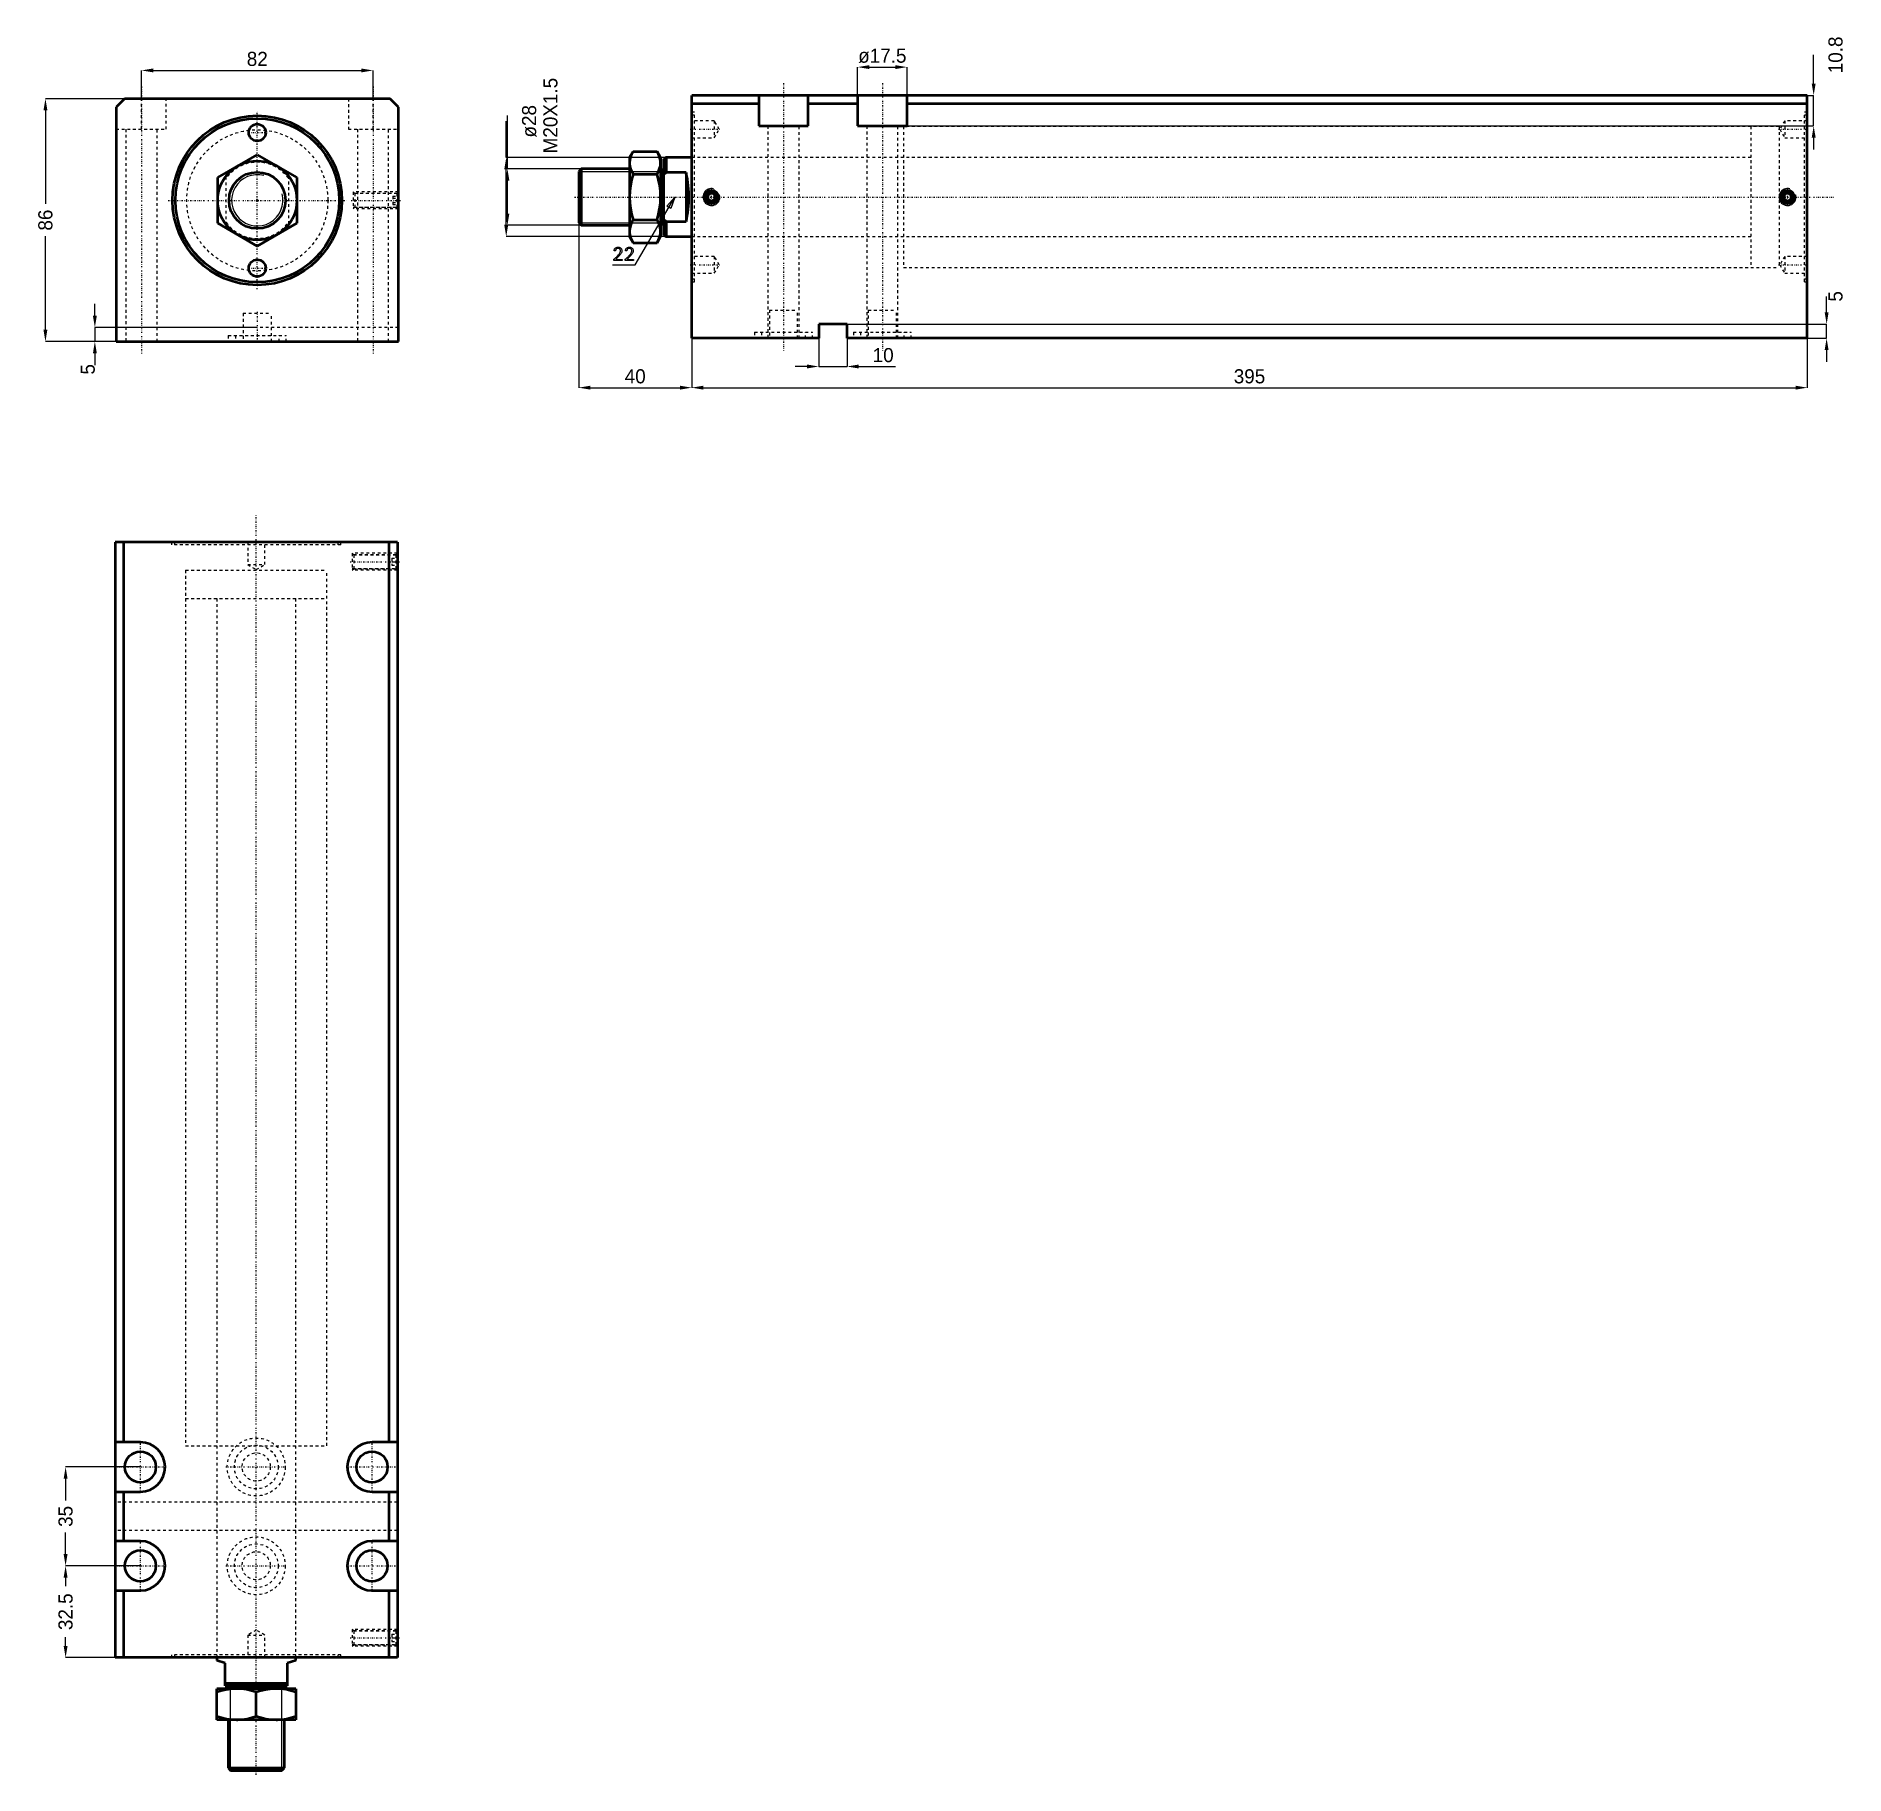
# Model space of a CAD drawing. Header units: millimetres. Extents: x -78 to 562, y -557 to 58.
import ezdxf

# ---------------------------------------------------------------- set-up
doc = ezdxf.new("R2010")
doc.units = ezdxf.units.MM
doc.linetypes.add('Center', pattern=[1.5, 0.45, -0.5, 0.05, -0.5])
doc.linetypes.add('Dashed', pattern=[2, 1, -1])
for name, color, linetype, lineweight in [('2d ConnectionPoints', 7, 'Continuous', 50), ('AM_0', 7, 'Continuous', 50), ('AM_5', 3, 'Continuous', 25), ('AM_7', 7, 'Center', 25), ('AM_9', 6, 'Dashed', 25)]:
    doc.layers.add(name, color=color, linetype=linetype, lineweight=lineweight)
doc.dimstyles.new('ISO-25', dxfattribs={"dimtxt": 2.5, "dimasz": 2.5, "dimexe": 1.25, "dimexo": 0.625, "dimtad": 1, "dimtxsty": 'Standard', "dimcen": 2.5, "dimadec": 0, "dimazin": 0, "dimtfac": 1, "dimtmove": 0, "dimatfit": 3, "dimfxl": 0, "dimarcsym": 0})

# ---------------------------------------------------------------- blocks, each defined once
blk = doc.blocks.new('1_JECX_MF_EXLA_50_300_0_rod__0_in_JECX_MF_160_EXLA_50_300_0__0')
at = {"layer": 'AM_0'}
for p, q in [((-14, 8.08), (0, 16.17)), ((0, 16.17), (14, 8.08)), ((-14, -8.08), (-14, 8.08)), ((14, 8.08), (14, -8.08)), ((0, -16.17), (-14, -8.08)), ((14, -8.08), (0, -16.17))]:
    blk.add_line(p, q, dxfattribs=at)
for radius in [14, 10]:
    blk.add_circle((0, 0), radius, dxfattribs=at)
at = {"layer": 'AM_5'}
blk.add_arc((0, 0), 9.08, 75, 15, dxfattribs=at)
at = {"layer": 'AM_9'}
for p, q in [((-11, -8.66), (-11, 8.66)), ((11, 8.66), (11, -8.66))]:
    blk.add_line(p, q, dxfattribs=at)
for start, end in [(35.43094, 144.56906), (215.43094, 324.56906)]:
    blk.add_arc((0, 0), 13.5, start, end, dxfattribs=at)
blk = doc.blocks.new('2_JECX_MF_EXLA_50_300_0_body__0_in_JECX_MF_160_EXLA_50_300_0__0')
at = {"layer": 'AM_0'}
for p, q in [((-47, 36), (-50, 33)), ((-50, 33), (-50, -50)), ((47, 36), (-47, 36)), ((50, 33), (47, 36)), ((50, -50), (50, 33)), ((-50, -50), (50, -50))]:
    blk.add_line(p, q, dxfattribs=at)
for centre, radius in [((0, 0), 30), ((0, 0), 29), ((0, 24), 3), ((0, -24), 3)]:
    blk.add_circle(centre, radius, dxfattribs=at)
at = {"layer": 'AM_5', "linetype": 'Dashed'}
for p, q in [((50, 3), (34, 3)), ((50, -3), (34, -3))]:
    blk.add_line(p, q, dxfattribs=at)
at = {"layer": 'AM_7'}
for p, q in [((-41, 40.3), (-41, -54.3)), ((41, 40.3), (41, -54.3)), ((0, -31.5), (0, 31.5)), ((-3.15, 24), (3.15, 24)), ((-31.5, 0), (31.5, 0)), ((33.2, 0), (50.8, 0)), ((-3.15, -24), (3.15, -24)), ((0, -39.5), (0, -50.5))]:
    blk.add_line(p, q, dxfattribs=at)
at = {"layer": 'AM_9'}
for p, q in [((-41, 25.2), (-41, 36)), ((-32.25, 25.2), (-32.25, 36)), ((32.25, 36), (32.25, 25.2)), ((41, 25.2), (41, 36)), ((-50, 25.2), (-32.25, 25.2)), ((-46.5, 25.2), (-46.5, -50)), ((-35.5, -50), (-35.5, 25.2)), ((32.25, 25.2), (50, 25.2)), ((35.5, 25.2), (35.5, -50)), ((46.5, -50), (46.5, 25.2)), ((34.54, 2.46), (34, 3)), ((34, 3), (34, -3)), ((49.5, 2.4), (34, 2.4)), ((49.46, 2.46), (34.54, 2.46)), ((34.54, 2.46), (34.54, -2.46)), ((48, 1.44), (50, 1.44)), ((48, 1.44), (48, -1.44)), ((48, 0.72), (50, 0.72)), ((50, 3), (49.46, 2.46)), ((49.46, 2.46), (49.46, -2.46)), ((50, 1.9), (49.5, 2.4)), ((49.5, 2.4), (49.5, -2.4)), ((34, -2.4), (49.5, -2.4)), ((34, -3), (34.54, -2.46)), ((34.54, -2.46), (49.46, -2.46)), ((48, -0.72), (50, -0.72)), ((48, -1.44), (50, -1.44)), ((49.46, -2.46), (50, -3)), ((49.5, -2.4), (50, -1.9)), ((-5, -40), (5, -40)), ((-5, -40), (-5, -50)), ((5, -50), (5, -40)), ((50, -45), (-50, -45)), ((-10.25, -47.9), (10.25, -47.9)), ((-10.25, -47.9), (-10.25, -50)), ((-7.75, -47.9), (-7.75, -50)), ((7.75, -50), (7.75, -47.9)), ((10.25, -50), (10.25, -47.9))]:
    blk.add_line(p, q, dxfattribs=at)
blk.add_circle((0, 0), 25, dxfattribs=at)
blk = doc.blocks.new('*D3')
at = {"layer": 'AM_5', "color": 0, "lineweight": -2}
for p, q in [((-41, 36), (-41, 46)), ((-36.83, 46), (36.83, 46)), ((41, 36), (41, 46))]:
    blk.add_line(p, q, dxfattribs=at)
at = {"layer": 'AM_5', "color": 0}
for points in [[(-36.83, 46.69), (-36.83, 45.31), (-41, 46)], [(36.83, 45.31), (36.83, 46.69), (41, 46)]]:
    blk.add_solid(points, dxfattribs=at)
at = {"layer": 'Defpoints', "color": 0}
for p in [(41, 46), (-41, 36), (41, 36)]:
    blk.add_point(p, dxfattribs=at)
at = {"layer": 'AM_5', "color": 0, "insert": (0, 50.05), "char_height": 5, "attachment_point": 5}
blk.add_mtext('82', dxfattribs=at)
blk = doc.blocks.new('*D4')
at = {"layer": 'AM_5', "color": 0, "lineweight": -2}
for p, q in [((-47, 36), (-75, 36)), ((-75, 31.83), (-75, -1.28)), ((-75, -45.83), (-75, -12.72)), ((-50, -50), (-75, -50))]:
    blk.add_line(p, q, dxfattribs=at)
at = {"layer": 'AM_5', "color": 0}
for points in [[(-74.31, 31.83), (-75.69, 31.83), (-75, 36)], [(-75.69, -45.83), (-74.31, -45.83), (-75, -50)]]:
    blk.add_solid(points, dxfattribs=at)
at = {"layer": 'Defpoints', "color": 0}
for p in [(-47, 36), (-75, -50), (-50, -50)]:
    blk.add_point(p, dxfattribs=at)
at = {"layer": 'AM_5', "color": 0, "insert": (-75, -7), "char_height": 5, "attachment_point": 5, "rotation": 90}
blk.add_mtext('86', dxfattribs=at)
blk = doc.blocks.new('*D5')
at = {"layer": 'AM_5', "color": 0, "lineweight": -2}
for p, q in [((-57.5, -40.83), (-57.5, -36.67)), ((0, -45), (-57.5, -45)), ((-57.5, -45), (-57.5, -50)), ((-50, -50), (-57.5, -50)), ((-57.5, -54.17), (-57.5, -58.33))]:
    blk.add_line(p, q, dxfattribs=at)
at = {"layer": 'AM_5', "color": 0}
for points in [[(-58.19, -40.83), (-56.81, -40.83), (-57.5, -45)], [(-56.81, -54.17), (-58.19, -54.17), (-57.5, -50)]]:
    blk.add_solid(points, dxfattribs=at)
at = {"layer": 'Defpoints', "color": 0}
for p in [(-57.5, -50), (-50, -50), (0, -45)]:
    blk.add_point(p, dxfattribs=at)
at = {"layer": 'AM_5', "color": 0, "insert": (-60, -59.83), "char_height": 5, "attachment_point": 5, "rotation": 90}
blk.add_mtext('5', dxfattribs=at)
blk = doc.blocks.new('1_JECX_MF_EXLA_50_300_0_rod__0_in_JECX_MF_160_EXLA_50_300_0__4')
at = {"layer": 'AM_0'}
for p, q in [((-14, 0), (-14, -1.03)), ((14, -1.03), (14, 0)), ((-11, -2), (-14, -1.03)), ((-11, -10), (-11, -2)), ((14, -1.03), (11, -2)), ((11, -2), (11, -10)), ((14, -11), (-14, -11)), ((-14, -22), (-14, -11)), ((-11, -9), (11, -9)), ((-11, -10), (11, -10)), ((-9.08, -10), (-10, -10.92)), ((-10, -10.92), (10, -10.92)), ((-10, -10.92), (-10, -11)), ((0, -20.75), (0, -12.25)), ((10, -10.92), (9.08, -10)), ((10, -11), (10, -10.92)), ((14, -11), (14, -22)), ((14, -22), (-14, -22)), ((-10, -22), (-10, -39.08)), ((10, -39.08), (10, -22)), ((-10, -39.08), (-9.08, -40)), ((-10, -39.08), (10, -39.08)), ((-9.08, -40), (9.08, -40)), ((9.08, -40), (10, -39.08))]:
    blk.add_line(p, q, dxfattribs=at)
for points in [[(-7, -11), (-7.5, -11.01), (-9.13, -11.12), (-10.75, -11.38), (-12.39, -11.76), (-14, -12.25)], [(0, -12.25), (-1.7, -11.74), (-3.43, -11.34), (-5.21, -11.09), (-7, -11)], [(7, -11), (6.5, -11.01), (4.87, -11.12), (3.25, -11.38), (1.61, -11.76), (0, -12.25)], [(14, -12.25), (12.3, -11.74), (10.57, -11.34), (8.79, -11.09), (7, -11)], [(-14, -20.75), (-12.3, -21.26), (-10.57, -21.66), (-8.79, -21.91), (-7, -22)], [(-7, -22), (-6.5, -21.99), (-4.87, -21.88), (-3.25, -21.62), (-1.61, -21.24), (0, -20.75)], [(0, -20.75), (1.7, -21.26), (3.43, -21.66), (5.21, -21.91), (7, -22)], [(7, -22), (7.5, -21.99), (9.13, -21.88), (10.75, -21.62), (12.39, -21.24), (14, -20.75)]]:
    blk.add_lwpolyline(points, dxfattribs=at)
at = {"layer": 'AM_5'}
for p, q in [((-9.08, -40), (-9.08, -10)), ((9.08, -40), (9.08, -10))]:
    blk.add_line(p, q, dxfattribs=at)
at = {"layer": 'AM_7'}
blk.add_line((0, -41.5), (0, 404.75), dxfattribs=at)
at = {"layer": 'AM_9'}
for p, q in [((-25, 385), (25, 385)), ((-25, 385), (-25, 375)), ((25, 375), (25, 385)), ((-25, 375), (25, 375)), ((-14, 375), (-14, 0)), ((14, 0), (14, 375))]:
    blk.add_line(p, q, dxfattribs=at)
blk = doc.blocks.new('2_JECX_MF_EXLA_50_300_0_body__0_in_JECX_MF_160_EXLA_50_300_0__4')
at = {"layer": 'AM_0'}
for p, q in [((50, 395), (-50, 395)), ((-50, 395), (-50, 0)), ((-47, 395), (-47, 76.25)), ((47, 395), (47, 76.25)), ((50, 395), (50, 0)), ((-41, 76.25), (-50, 76.25)), ((50, 76.25), (41, 76.25)), ((-50, 58.75), (-41, 58.75)), ((-47, 58.75), (-47, 41.25)), ((41, 58.75), (50, 58.75)), ((47, 58.75), (47, 41.25)), ((-41, 41.25), (-50, 41.25)), ((50, 41.25), (41, 41.25)), ((-50, 23.75), (-41, 23.75)), ((-47, 23.75), (-47, 0)), ((41, 23.75), (50, 23.75)), ((47, 23.75), (47, 0)), ((50, 0), (-50, 0))]:
    blk.add_line(p, q, dxfattribs=at)
for centre in [(-41, 67.5), (41, 67.5), (-41, 32.5), (41, 32.5)]:
    blk.add_circle(centre, 5.5, dxfattribs=at)
for centre, start, end in [((-41, 67.5), 270, 90), ((41, 67.5), 90, 270), ((-41, 32.5), 270, 90), ((41, 32.5), 90, 270)]:
    blk.add_arc(centre, 8.75, start, end, dxfattribs=at)
at = {"layer": 'AM_5', "linetype": 'Dashed'}
for p, q in [((50, 391), (34, 391)), ((50, 385), (34, 385)), ((50, 10), (34, 10)), ((50, 4), (34, 4))]:
    blk.add_line(p, q, dxfattribs=at)
at = {"layer": 'AM_7'}
for p, q in [((33.2, 388), (50.8, 388)), ((-41, 58.3125), (-41, 76.6875)), ((41, 58.3125), (41, 76.6875)), ((-50.1875, 67.5), (-31.8125, 67.5)), ((-10.7625, 67.5), (10.7625, 67.5)), ((31.8125, 67.5), (50.1875, 67.5)), ((-41, 23.3125), (-41, 41.6875)), ((41, 23.3125), (41, 41.6875)), ((-50.1875, 32.5), (-31.8125, 32.5)), ((-10.7625, 32.5), (10.7625, 32.5)), ((31.8125, 32.5), (50.1875, 32.5)), ((33.2, 7), (50.8, 7))]:
    blk.add_line(p, q, dxfattribs=at)
at = {"layer": 'AM_9'}
for p, q in [((-30, 395), (-30, 394)), ((30, 394), (-30, 394)), ((-29, 395), (-29, 394)), ((-3, 395), (-3, 387)), ((3, 387), (3, 395)), ((29, 394), (29, 395)), ((30, 394), (30, 395)), ((34, 391), (34, 385)), ((34.5415, 390.4585), (34, 391)), ((50, 391), (49.4585, 390.4585)), ((-25, 385), (25, 385)), ((-25, 385), (-25, 75)), ((-3, 387), (3, 387)), ((-3, 387), (0, 385.2679)), ((0, 385.2679), (3, 387)), ((25, 75), (25, 385)), ((49.5, 390.4), (34, 390.4)), ((34, 385.6), (49.5, 385.6)), ((34, 385), (34.5415, 385.5415)), ((49.4585, 390.4585), (34.5415, 390.4585)), ((34.5415, 390.4585), (34.5415, 385.5415)), ((34.5415, 385.5415), (49.4585, 385.5415)), ((48, 389.25), (50, 389.25)), ((48, 389.25), (48, 386.75)), ((48, 388), (50, 388)), ((48, 386.75), (50, 386.75)), ((49.4585, 390.4585), (49.4585, 385.5415)), ((49.4585, 385.5415), (50, 385)), ((49.5, 390.4), (49.5, 385.6)), ((50, 389.9), (49.5, 390.4)), ((49.5, 385.6), (50, 386.1)), ((-25, 75), (25, 75)), ((-14, 75), (-14, 0)), ((14, 0), (14, 75)), ((50, 55), (-50, 55)), ((50, 45), (-50, 45)), ((0, 9.7321), (-3, 8)), ((-3, 8), (-3, 0)), ((-3, 8), (3, 8)), ((3, 8), (0, 9.7321)), ((3, 0), (3, 8)), ((34, 10), (34, 4)), ((34.5415, 9.4585), (34, 10)), ((49.5, 9.4), (34, 9.4)), ((49.4585, 9.4585), (34.5415, 9.4585)), ((34.5415, 9.4585), (34.5415, 4.5415)), ((48, 8.25), (50, 8.25)), ((48, 8.25), (48, 5.75)), ((48, 7), (50, 7)), ((50, 10), (49.4585, 9.4585)), ((49.4585, 9.4585), (49.4585, 4.5415)), ((50, 8.9), (49.5, 9.4)), ((49.5, 9.4), (49.5, 4.6)), ((30, 1), (-30, 1)), ((-30, 1), (-30, 0)), ((-29, 1), (-29, 0)), ((29, 0), (29, 1)), ((30, 0), (30, 1)), ((34, 4.6), (49.5, 4.6)), ((34, 4), (34.5415, 4.5415)), ((34.5415, 4.5415), (49.4585, 4.5415)), ((48, 5.75), (50, 5.75)), ((49.4585, 4.5415), (50, 4)), ((49.5, 4.6), (50, 5.1))]:
    blk.add_line(p, q, dxfattribs=at)
for centre, radius in [((0, 67.5), 10.25), ((0, 67.5), 7.75), ((0, 67.5), 5), ((0, 32.5), 10.25), ((0, 32.5), 7.75), ((0, 32.5), 5)]:
    blk.add_circle(centre, radius, dxfattribs=at)
blk = doc.blocks.new('*D11')
at = {"layer": 'AM_5', "color": 0, "lineweight": -2}
for p, q in [((-41.36, -448.48), (-67.86, -448.48)), ((-67.86, -452.65), (-67.86, -460.31)), ((-67.86, -479.31), (-67.86, -471.65)), ((-41.36, -483.48), (-67.86, -483.48))]:
    blk.add_line(p, q, dxfattribs=at)
at = {"layer": 'AM_5', "color": 0}
for points in [[(-68.56, -452.65), (-67.17, -452.65), (-67.86, -448.48)], [(-68.56, -479.31), (-67.17, -479.31), (-67.86, -483.48)]]:
    blk.add_solid(points, dxfattribs=at)
at = {"layer": 'Defpoints', "color": 0}
for p in [(-67.86, -448.48), (-41.36, -448.48), (-41.36, -483.48)]:
    blk.add_point(p, dxfattribs=at)
at = {"layer": 'AM_5', "color": 0, "insert": (-67.86, -465.98), "char_height": 5, "attachment_point": 5, "rotation": 90}
blk.add_mtext('35', dxfattribs=at)
blk = doc.blocks.new('*D12')
at = {"layer": 'AM_5', "color": 0, "lineweight": -2}
for p, q in [((-41.36, -483.48), (-67.86, -483.48)), ((-67.86, -487.65), (-67.86, -490.73)), ((-67.86, -511.81), (-67.86, -508.73)), ((-50.36, -515.98), (-67.86, -515.98))]:
    blk.add_line(p, q, dxfattribs=at)
at = {"layer": 'AM_5', "color": 0}
for points in [[(-68.56, -487.65), (-67.17, -487.65), (-67.86, -483.48)], [(-68.56, -511.81), (-67.17, -511.81), (-67.86, -515.98)]]:
    blk.add_solid(points, dxfattribs=at)
at = {"layer": 'Defpoints', "color": 0}
for p in [(-41.36, -483.48), (-67.86, -515.98), (-50.36, -515.98)]:
    blk.add_point(p, dxfattribs=at)
at = {"layer": 'AM_5', "color": 0, "insert": (-67.86, -499.73), "char_height": 5, "attachment_point": 5, "rotation": 90}
blk.add_mtext('32.5', dxfattribs=at)
blk = doc.blocks.new('1_JECX_MF_EXLA_50_300_0_rod__0_in_JECX_MF_160_EXLA_50_300_0__2')
at = {"layer": 'AM_0'}
for p, q in [((-20.75, 16.17), (-22, 14)), ((-22, 14), (-22, -14)), ((-20.75, 16.17), (-12.25, 16.17)), ((-11, 14), (-12.25, 16.17)), ((-11, 14), (-11, -14)), ((-9, 14), (-10, 13.5)), ((-10, 13.5), (-10, -13.5)), ((0, 14), (-9, 14)), ((-9, 14), (-9, 8.66)), ((-39.08, 10), (-40, 9.08)), ((-40, 9.08), (-40, -9.08)), ((-22, 10), (-39.08, 10)), ((-39.08, 10), (-39.08, -10)), ((-20.75, 8.08), (-12.25, 8.08)), ((-10.92, 10), (-11, 10)), ((-10, 9.08), (-10.92, 10)), ((-10.92, 10), (-10.92, -10)), ((-9, 8.66), (-10, 7.83)), ((-2, 8.66), (-9, 8.66)), ((-2, 8.66), (-2, -8.66)), ((-40, -9.08), (-39.08, -10)), ((-39.08, -10), (-22, -10)), ((-20.75, -8.08), (-12.25, -8.08)), ((-11, -10), (-10.92, -10)), ((-10.92, -10), (-10, -9.08)), ((-9, -8.66), (-2, -8.66)), ((-9, -8.66), (-9, -14)), ((-22, -14), (-20.75, -16.17)), ((-20.75, -16.17), (-12.25, -16.17)), ((-12.25, -16.17), (-11, -14)), ((-10, -13.5), (-9, -14)), ((-9, -14), (0, -14))]:
    blk.add_line(p, q, dxfattribs=at)
for points in [[(-20.75, 16.17), (-21.26, 15.18), (-21.66, 14.19), (-21.91, 13.16), (-22, 12.12)], [(-11, 12.12), (-11.01, 12.41), (-11.12, 13.36), (-11.38, 14.29), (-11.76, 15.23), (-12.25, 16.17)], [(-22, 12.12), (-21.99, 11.84), (-21.88, 10.89), (-21.62, 9.96), (-21.24, 9.01), (-20.75, 8.08)], [(-20.75, 8.08), (-21.26, 6.12), (-21.66, 4.12), (-21.91, 2.07), (-22, 0)], [(-12.25, 8.08), (-11.74, 9.07), (-11.34, 10.06), (-11.09, 11.09), (-11, 12.12)], [(-11, 0), (-11, 0.03), (-11.09, 2.05), (-11.33, 4.06), (-11.73, 6.08), (-12.25, 8.08)], [(-2, -8.66), (-1.77, -7.67), (-1.57, -6.62), (-1.39, -5.52), (-1.25, -4.38), (-1.15, -3.2), (-1.07, -2), (-1.03, -0.78), (-1.03, 0.44), (-1.06, 1.65), (-1.12, 2.86), (-1.22, 4.04), (-1.35, 5.2), (-1.51, 6.31), (-1.71, 7.37), (-1.93, 8.38), (-2, 8.66)], [(-22, 0), (-22, -0.03), (-21.91, -2.05), (-21.67, -4.06), (-21.27, -6.08), (-20.75, -8.08)], [(-12.25, -8.08), (-11.74, -6.12), (-11.34, -4.12), (-11.09, -2.07), (-11, 0)], [(-20.75, -8.08), (-21.26, -9.07), (-21.66, -10.06), (-21.91, -11.09), (-22, -12.12)], [(-22, -12.12), (-21.99, -12.41), (-21.88, -13.36), (-21.62, -14.29), (-21.24, -15.23), (-20.75, -16.17)], [(-11, -12.12), (-11.01, -11.84), (-11.12, -10.89), (-11.38, -9.96), (-11.76, -9.01), (-12.25, -8.08)], [(-12.25, -16.17), (-11.74, -15.18), (-11.34, -14.19), (-11.09, -13.16), (-11, -12.12)], [(-10, -7.83), (-9.96, -7.86), (-9, -8.66)]]:
    blk.add_lwpolyline(points, dxfattribs=at)
at = {"layer": 'AM_5'}
for p, q in [((-40, 9.08), (-10, 9.08)), ((-40, -9.08), (-10, -9.08))]:
    blk.add_line(p, q, dxfattribs=at)
at = {"layer": 'AM_7'}
blk.add_line((-41.5, 0), (404.75, 0), dxfattribs=at)
at = {"layer": 'AM_9'}
for p, q in [((385, 25), (375, 25)), ((375, 25), (375, -25)), ((385, 25), (385, -25)), ((375, 14), (0, 14)), ((0, -14), (375, -14)), ((375, -25), (385, -25))]:
    blk.add_line(p, q, dxfattribs=at)
blk = doc.blocks.new('2_JECX_MF_EXLA_50_300_0_body__0_in_JECX_MF_160_EXLA_50_300_0__2')
at = {"layer": 'AM_0'}
for p, q in [((395, 36), (0, 36)), ((0, -50), (0, 36)), ((23.75, 33), (0, 33)), ((23.75, 36), (23.75, 25.2)), ((41.25, 25.2), (41.25, 36)), ((58.75, 33), (41.25, 33)), ((58.75, 36), (58.75, 25.2)), ((76.25, 25.2), (76.25, 36)), ((395, 33), (76.25, 33)), ((395, -50), (395, 36)), ((23.75, 25.2), (41.25, 25.2)), ((58.75, 25.2), (76.25, 25.2)), ((7, 1.44), (5.75, 0.72)), ((5.75, 0.72), (5.75, -0.72)), ((8.25, 0.72), (7, 1.44)), ((8.25, -0.72), (8.25, 0.72)), ((388, 1.44), (386.75, 0.72)), ((386.75, 0.72), (386.75, -0.72)), ((389.25, 0.72), (388, 1.44)), ((389.25, -0.72), (389.25, 0.72)), ((5.75, -0.72), (7, -1.44)), ((7, -1.44), (8.25, -0.72)), ((386.75, -0.72), (388, -1.44)), ((388, -1.44), (389.25, -0.72)), ((45, -50), (0, -50)), ((45, -45), (45, -50)), ((55, -45), (45, -45)), ((55, -50), (55, -45)), ((395, -50), (55, -50))]:
    blk.add_line(p, q, dxfattribs=at)
for centre, radius in [((7, 0), 2.46), ((7, 0), 2.4), ((7, 0), 1.9), ((388, 0), 2.46), ((388, 0), 2.4), ((388, 0), 1.9)]:
    blk.add_circle(centre, radius, dxfattribs=at)
at = {"layer": 'AM_5'}
for centre in [(7, 0), (388, 0)]:
    blk.add_arc(centre, 3, 75, 15, dxfattribs=at)
at = {"layer": 'AM_7'}
for p, q in [((32.5, 40.3), (32.5, -54.3)), ((67.5, 40.3), (67.5, -54.3)), ((-0.49, 24), (10.22, 24)), ((384.78, 24), (395.49, 24)), ((7, -3.15), (7, 3.15)), ((388, -3.15), (388, 3.15)), ((-0.49, -24), (10.22, -24)), ((384.78, -24), (395.49, -24))]:
    blk.add_line(p, q, dxfattribs=at)
at = {"layer": 'AM_9'}
for p, q in [((1, 30), (0, 30)), ((1, 29), (0, 29)), ((8, 27), (0, 27)), ((1, -30), (1, 30)), ((9.73, 24), (8, 27)), ((8, 27), (8, 21)), ((387, 27), (385.27, 24)), ((395, 27), (387, 27)), ((387, 27), (387, 21)), ((394, -30), (394, 30)), ((395, 30), (394, 30)), ((395, 29), (394, 29)), ((0, 21), (8, 21)), ((8, 21), (9.73, 24)), ((27, 25.2), (27, -50)), ((38, -50), (38, 25.2)), ((62, 25.2), (62, -50)), ((73, -50), (73, 25.2)), ((385, 25), (75, 25)), ((75, 25), (75, -25)), ((385, 25), (385, -25)), ((385.27, 24), (387, 21)), ((387, 21), (395, 21)), ((75, 14), (0, 14)), ((0, -14), (75, -14)), ((8, -21), (0, -21)), ((9.73, -24), (8, -21)), ((8, -21), (8, -27)), ((8, -27), (9.73, -24)), ((75, -25), (385, -25)), ((387, -21), (385.27, -24)), ((385.27, -24), (387, -27)), ((395, -21), (387, -21)), ((387, -21), (387, -27)), ((0, -27), (8, -27)), ((0, -29), (1, -29)), ((0, -30), (1, -30)), ((387, -27), (395, -27)), ((394, -29), (395, -29)), ((394, -30), (395, -30)), ((27.5, -40), (37.5, -40)), ((27.5, -40), (27.5, -50)), ((37.5, -50), (37.5, -40)), ((62.5, -40), (72.5, -40)), ((62.5, -40), (62.5, -50)), ((72.5, -50), (72.5, -40)), ((22.25, -47.9), (42.75, -47.9)), ((22.25, -47.9), (22.25, -50)), ((24.75, -47.9), (24.75, -50)), ((40.25, -50), (40.25, -47.9)), ((42.75, -50), (42.75, -47.9)), ((57.25, -47.9), (77.75, -47.9)), ((57.25, -47.9), (57.25, -50)), ((59.75, -47.9), (59.75, -50)), ((75.25, -50), (75.25, -47.9)), ((77.75, -50), (77.75, -47.9))]:
    blk.add_line(p, q, dxfattribs=at)
blk = doc.blocks.new('*D24')
at = {"layer": 'AM_5', "color": 0, "lineweight": -2}
for p, q in [((212.56, 37.17), (212.56, 47.17)), ((216.73, 47.17), (225.9, 47.17)), ((230.06, 37.17), (230.06, 47.17))]:
    blk.add_line(p, q, dxfattribs=at)
at = {"layer": 'AM_5', "color": 0}
for points in [[(216.73, 47.87), (216.73, 46.48), (212.56, 47.17)], [(225.9, 47.87), (225.9, 46.48), (230.06, 47.17)]]:
    blk.add_solid(points, dxfattribs=at)
at = {"layer": 'Defpoints', "color": 0}
for p in [(230.06, 47.17), (212.56, 37.17), (230.06, 37.17)]:
    blk.add_point(p, dxfattribs=at)
at = {"layer": 'AM_5', "color": 0, "insert": (221.31, 51.17), "char_height": 5, "attachment_point": 5}
blk.add_mtext('ø17.5', dxfattribs=at)
blk = doc.blocks.new('*D25')
at = {"layer": 'AM_5', "color": 0, "lineweight": -2}
for p, q in [((551.06, 41.34), (551.06, 51.5)), ((230.06, 37.17), (551.06, 37.17)), ((551.06, 26.37), (551.06, 37.17)), ((230.06, 26.37), (551.06, 26.37)), ((551.06, 22.2), (551.06, 18.04))]:
    blk.add_line(p, q, dxfattribs=at)
at = {"layer": 'AM_5', "color": 0}
for points in [[(550.37, 41.34), (551.76, 41.34), (551.06, 37.17)], [(550.37, 22.2), (551.76, 22.2), (551.06, 26.37)]]:
    blk.add_solid(points, dxfattribs=at)
at = {"layer": 'Defpoints', "color": 0}
for p in [(230.06, 37.17), (551.06, 37.17), (230.06, 26.37)]:
    blk.add_point(p, dxfattribs=at)
at = {"layer": 'AM_5', "color": 0, "insert": (558.81, 51.5), "char_height": 5, "attachment_point": 5, "rotation": 90}
blk.add_mtext('10.8', dxfattribs=at)
blk = doc.blocks.new('*D26')
at = {"layer": 'AM_5', "color": 0, "lineweight": -2}
for p, q in [((153.81, -48.83), (153.81, -66.33)), ((548.81, -48.83), (548.81, -66.33)), ((157.98, -66.33), (544.65, -66.33))]:
    blk.add_line(p, q, dxfattribs=at)
at = {"layer": 'AM_5', "color": 0}
for points in [[(157.98, -65.63), (157.98, -67.02), (153.81, -66.33)], [(544.65, -65.63), (544.65, -67.02), (548.81, -66.33)]]:
    blk.add_solid(points, dxfattribs=at)
at = {"layer": 'Defpoints', "color": 0}
for p in [(153.81, -48.83), (548.81, -48.83), (548.81, -66.33)]:
    blk.add_point(p, dxfattribs=at)
at = {"layer": 'AM_5', "color": 0, "insert": (351.31, -62.33), "char_height": 5, "attachment_point": 5}
blk.add_mtext('395', dxfattribs=at)
blk = doc.blocks.new('*D27')
at = {"layer": 'AM_5', "color": 0, "lineweight": -2}
for p, q in [((113.81, 1.17), (113.81, -66.33)), ((153.81, -48.83), (153.81, -66.33)), ((117.98, -66.33), (149.65, -66.33))]:
    blk.add_line(p, q, dxfattribs=at)
at = {"layer": 'AM_5', "color": 0}
for points in [[(117.98, -65.63), (117.98, -67.02), (113.81, -66.33)], [(149.65, -65.63), (149.65, -67.02), (153.81, -66.33)]]:
    blk.add_solid(points, dxfattribs=at)
at = {"layer": 'Defpoints', "color": 0}
for p in [(113.81, 1.17), (153.81, -48.83), (153.81, -66.33)]:
    blk.add_point(p, dxfattribs=at)
at = {"layer": 'AM_5', "color": 0, "insert": (133.81, -62.33), "char_height": 5, "attachment_point": 5}
blk.add_mtext('40', dxfattribs=at)
blk = doc.blocks.new('*D28')
at = {"layer": 'AM_5', "color": 0, "lineweight": -2}
for p, q in [((88.15, 15.17), (88.15, 28)), ((144.81, 15.17), (88.15, 15.17)), ((88.15, -8.66), (88.15, 11)), ((144.81, -12.83), (88.15, -12.83))]:
    blk.add_line(p, q, dxfattribs=at)
at = {"layer": 'AM_5', "color": 0}
for points in [[(87.45, 11), (88.84, 11), (88.15, 15.17)], [(87.45, -8.66), (88.84, -8.66), (88.15, -12.83)]]:
    blk.add_solid(points, dxfattribs=at)
at = {"layer": 'Defpoints', "color": 0}
for p in [(88.15, 15.17), (144.81, 15.17), (144.81, -12.83)]:
    blk.add_point(p, dxfattribs=at)
at = {"layer": 'AM_5', "color": 0, "insert": (96.31, 28), "char_height": 5, "attachment_point": 5, "rotation": 90}
blk.add_mtext('ø28', dxfattribs=at)
blk = doc.blocks.new('*D29')
at = {"layer": 'AM_5', "color": 0, "lineweight": -2}
for p, q in [((88.56, 11.17), (88.56, 30)), ((114.73, 11.17), (88.56, 11.17)), ((88.56, -4.66), (88.56, 7)), ((114.81, -8.83), (88.56, -8.83))]:
    blk.add_line(p, q, dxfattribs=at)
at = {"layer": 'AM_5', "color": 0}
for points in [[(87.87, 7), (89.26, 7), (88.56, 11.17)], [(87.87, -4.66), (89.26, -4.66), (88.56, -8.83)]]:
    blk.add_solid(points, dxfattribs=at)
at = {"layer": 'Defpoints', "color": 0}
for p in [(88.56, 11.17), (114.73, 11.17), (114.81, -8.83)]:
    blk.add_point(p, dxfattribs=at)
at = {"layer": 'AM_5', "color": 0, "insert": (103.81, 30), "char_height": 5, "attachment_point": 5, "rotation": 90}
blk.add_mtext('M20X1.5', dxfattribs=at)
blk = doc.blocks.new('*D30')
at = {"layer": 'AM_5', "color": 0, "lineweight": -2}
for p, q in [((198.81, -43.83), (198.81, -58.83)), ((208.81, -48.83), (208.81, -58.83)), ((194.65, -58.83), (190.48, -58.83)), ((198.81, -58.83), (208.81, -58.83)), ((212.98, -58.83), (226.03, -58.83))]:
    blk.add_line(p, q, dxfattribs=at)
at = {"layer": 'AM_5', "color": 0}
for points in [[(194.65, -58.13), (194.65, -59.52), (198.81, -58.83)], [(212.98, -58.13), (212.98, -59.52), (208.81, -58.83)]]:
    blk.add_solid(points, dxfattribs=at)
at = {"layer": 'Defpoints', "color": 0}
for p in [(198.81, -43.83), (208.81, -48.83), (208.81, -58.83)]:
    blk.add_point(p, dxfattribs=at)
at = {"layer": 'AM_5', "color": 0, "insert": (221.61, -54.83), "char_height": 5, "attachment_point": 5}
blk.add_mtext('10', dxfattribs=at)
blk = doc.blocks.new('*D31')
at = {"layer": 'AM_5', "color": 0, "lineweight": -2}
for p, q in [((555.65, -39.66), (555.65, -34)), ((198.81, -43.83), (555.65, -43.83)), ((555.65, -48.83), (555.65, -43.83)), ((208.81, -48.83), (555.65, -48.83)), ((555.65, -53), (555.65, -57.16))]:
    blk.add_line(p, q, dxfattribs=at)
at = {"layer": 'AM_5', "color": 0}
for points in [[(554.95, -39.66), (556.34, -39.66), (555.65, -43.83)], [(554.95, -53), (556.34, -53), (555.65, -48.83)]]:
    blk.add_solid(points, dxfattribs=at)
at = {"layer": 'Defpoints', "color": 0}
for p in [(198.81, -43.83), (208.81, -48.83), (555.65, -48.83)]:
    blk.add_point(p, dxfattribs=at)
at = {"layer": 'AM_5', "color": 0, "insert": (558.81, -34), "char_height": 5, "attachment_point": 5, "rotation": 90}
blk.add_mtext('5', dxfattribs=at)

msp = doc.modelspace()

# ---------------------------------------------------------------- linework, layer by layer
at = {"layer": '2d ConnectionPoints'}
for p in [(0, 0), (153.813, 1.171), (-0.362, -515.979)]:
    msp.add_point(p, dxfattribs=at)
at = {"layer": 'AM_5'}
for p, q in [((133.813, -22.829), (147.813, 1.171)), ((125.813, -22.829), (133.813, -22.829))]:
    msp.add_line(p, q, dxfattribs=at)
for points in [[(147.813, 1.171), (146.433, -2.848), (144.993, -2.008), (147.813, 1.171)], [(126.459, -20.718), (126.459, -20.718), (126.673, -20.523), (126.978, -20.237), (126.978, -20.237), (127.264, -19.96), (127.444, -19.781), (127.444, -19.781), (127.616, -19.6), (127.863, -19.315), (127.863, -19.315), (128.096, -19.016), (128.244, -18.807), (128.244, -18.807), (128.373, -18.599), (128.514, -18.303), (128.514, -18.303), (128.59, -18.026), (128.604, -17.852), (128.604, -17.852), (128.6, -17.754), (128.577, -17.615), (128.577, -17.615), (128.534, -17.487), (128.494, -17.406), (128.494, -17.406), (128.446, -17.332), (128.363, -17.233), (128.363, -17.233), (128.264, -17.151), (128.19, -17.104), (128.19, -17.104), (128.111, -17.066), (127.985, -17.024), (127.985, -17.024), (127.85, -17.001), (127.756, -16.997), (127.756, -16.997), (127.652, -17.001), (127.504, -17.025), (127.504, -17.025), (127.367, -17.068), (127.282, -17.107), (127.282, -17.107), (127.202, -17.156), (127.096, -17.243), (127.096, -17.243), (127.007, -17.348), (126.957, -17.428), (126.957, -17.428), (126.914, -17.514), (126.869, -17.656), (126.869, -17.656), (126.844, -17.812), (126.84, -17.923), (126.352, -17.923), (126.352, -17.923), (126.36, -17.756), (126.399, -17.524), (126.399, -17.524), (126.473, -17.314), (126.541, -17.185), (126.541, -17.185), (126.621, -17.068), (126.762, -16.914), (126.762, -16.914), (126.926, -16.787), (127.049, -16.717), (127.049, -16.717), (127.18, -16.66), (127.386, -16.598), (127.386, -16.598), (127.604, -16.565), (127.756, -16.558), (127.756, -16.558), (127.898, -16.564), (128.105, -16.596), (128.105, -16.596), (128.302, -16.654), (128.429, -16.708), (128.429, -16.708), (128.549, -16.773), (128.709, -16.892), (128.709, -16.892), (128.848, -17.036), (128.928, -17.146), (128.928, -17.146), (128.995, -17.266), (129.068, -17.462), (129.068, -17.462), (129.107, -17.676), (129.115, -17.829), (129.115, -17.829), (129.103, -18.002), (129.045, -18.268), (129.045, -18.268), (128.938, -18.542), (128.838, -18.729), (128.838, -18.729), (128.724, -18.915), (128.539, -19.184), (128.539, -19.184), (128.337, -19.44), (128.193, -19.605), (128.193, -19.605), (128.038, -19.772), (127.778, -20.043), (127.778, -20.043), (127.485, -20.339), (127.272, -20.549), (126.927, -20.887), (129.254, -20.89), (129.254, -21.329), (126.287, -21.329), (126.287, -20.874), (126.459, -20.718)], [(130.459, -20.718), (130.459, -20.718), (130.673, -20.523), (130.978, -20.237), (130.978, -20.237), (131.264, -19.96), (131.444, -19.781), (131.444, -19.781), (131.616, -19.6), (131.863, -19.315), (131.863, -19.315), (132.096, -19.016), (132.244, -18.807), (132.244, -18.807), (132.373, -18.599), (132.514, -18.303), (132.514, -18.303), (132.59, -18.026), (132.604, -17.852), (132.604, -17.852), (132.6, -17.754), (132.577, -17.615), (132.577, -17.615), (132.534, -17.487), (132.494, -17.406), (132.494, -17.406), (132.446, -17.332), (132.363, -17.233), (132.363, -17.233), (132.264, -17.151), (132.19, -17.104), (132.19, -17.104), (132.111, -17.066), (131.985, -17.024), (131.985, -17.024), (131.85, -17.001), (131.756, -16.997), (131.756, -16.997), (131.652, -17.001), (131.504, -17.025), (131.504, -17.025), (131.367, -17.068), (131.282, -17.107), (131.282, -17.107), (131.202, -17.156), (131.096, -17.243), (131.096, -17.243), (131.007, -17.348), (130.957, -17.428), (130.957, -17.428), (130.914, -17.514), (130.869, -17.656), (130.869, -17.656), (130.844, -17.812), (130.84, -17.923), (130.352, -17.923), (130.352, -17.923), (130.36, -17.756), (130.399, -17.524), (130.399, -17.524), (130.473, -17.314), (130.541, -17.185), (130.541, -17.185), (130.621, -17.068), (130.762, -16.914), (130.762, -16.914), (130.926, -16.787), (131.049, -16.717), (131.049, -16.717), (131.18, -16.66), (131.386, -16.598), (131.386, -16.598), (131.604, -16.565), (131.756, -16.558), (131.756, -16.558), (131.898, -16.564), (132.105, -16.596), (132.105, -16.596), (132.302, -16.654), (132.429, -16.708), (132.429, -16.708), (132.549, -16.773), (132.709, -16.892), (132.709, -16.892), (132.848, -17.036), (132.928, -17.146), (132.928, -17.146), (132.995, -17.266), (133.068, -17.462), (133.068, -17.462), (133.107, -17.676), (133.115, -17.829), (133.115, -17.829), (133.103, -18.002), (133.045, -18.268), (133.045, -18.268), (132.938, -18.542), (132.838, -18.729), (132.838, -18.729), (132.724, -18.915), (132.539, -19.184), (132.539, -19.184), (132.337, -19.44), (132.193, -19.605), (132.193, -19.605), (132.038, -19.772), (131.778, -20.043), (131.778, -20.043), (131.485, -20.339), (131.272, -20.549), (130.927, -20.887), (133.254, -20.89), (133.254, -21.329), (130.287, -21.329), (130.287, -20.874), (130.459, -20.718)]]:
    msp.add_lwpolyline(points, dxfattribs=at)

# ---------------------------------------------------------------- block references
for name, p in [('2_JECX_MF_EXLA_50_300_0_body__0_in_JECX_MF_160_EXLA_50_300_0__0', (0, 0)), ('2_JECX_MF_EXLA_50_300_0_body__0_in_JECX_MF_160_EXLA_50_300_0__2', (153.813, 1.171)), ('1_JECX_MF_EXLA_50_300_0_rod__0_in_JECX_MF_160_EXLA_50_300_0__2', (153.813, 1.171)), ('1_JECX_MF_EXLA_50_300_0_rod__0_in_JECX_MF_160_EXLA_50_300_0__0', (0, 0)), ('1_JECX_MF_EXLA_50_300_0_rod__0_in_JECX_MF_160_EXLA_50_300_0__4', (-0.362, -515.979)), ('2_JECX_MF_EXLA_50_300_0_body__0_in_JECX_MF_160_EXLA_50_300_0__4', (-0.362, -515.979))]:
    msp.add_blockref(name, p)

# ---------------------------------------------------------------- dimensions: what is measured, and where the dimension line sits
for base, p1, p2, text, picture, middle in [((551.063, 37.171), (230.063, 26.371), (230.063, 37.171), '10.8', '*D25', (558.813, 51.504)), ((88.563, 11.171), (114.813, -8.829), (114.733, 11.171), 'M20X1.5', '*D29', (103.813, 30.004)), ((-75, -50), (-47, 36), (-50, -50), '86', '*D4', (-75, -7)), ((88.146, 15.171), (144.813, -12.829), (144.813, 15.171), 'ø28', '*D28', (96.313, 28.004)), ((-57.5, -50), (0, -45), (-50, -50), '5', '*D5', (-60, -59.833)), ((555.646, -48.829), (198.813, -43.829), (208.813, -48.829), '5', '*D31', (558.813, -33.996)), ((-67.862, -448.479), (-41.362, -483.479), (-41.362, -448.479), '35', '*D11', (-67.862, -465.979)), ((-67.862, -515.979), (-41.362, -483.479), (-50.362, -515.979), '32.5', '*D12', (-67.862, -499.729))]:
    dim = msp.add_linear_dim(base=base, p1=p1, p2=p2, angle=90, text=text, dimstyle='ISO-25', override={"dimtxt": 5, "dimasz": 4.166667, "dimexe": 0, "dimexo": 0, "dimgap": 1.5}, dxfattribs=at)
    dim.commit()
    dim.dimension.update_dxf_attribs({"geometry": picture, "text_midpoint": middle, "dimtype": 160, "text_rotation": 90})
for base, p1, p2, text, picture, middle in [((41, 46), (-41, 36), (41, 36), '82', '*D3', (0, 46)), ((230.063, 47.171), (212.563, 37.171), (230.063, 37.171), 'ø17.5', '*D24', (221.313, 47.171)), ((153.813, -66.329), (113.813, 1.171), (153.813, -48.829), '40', '*D27', (133.813, -66.329)), ((208.813, -58.829), (198.813, -43.829), (208.813, -48.829), '10', '*D30', (221.612, -58.829)), ((548.813, -66.329), (153.813, -48.829), (548.813, -48.829), '395', '*D26', (351.313, -66.329))]:
    dim = msp.add_linear_dim(base=base, p1=p1, p2=p2, text=text, dimstyle='ISO-25', override={"dimtxt": 5, "dimasz": 4.166667, "dimexe": 0, "dimexo": 0, "dimgap": 1.5}, dxfattribs=at)
    dim.commit()
    dim.dimension.update_dxf_attribs({"geometry": picture, "text_midpoint": middle, "dimtype": 160})

doc.saveas('drawing.dxf')
